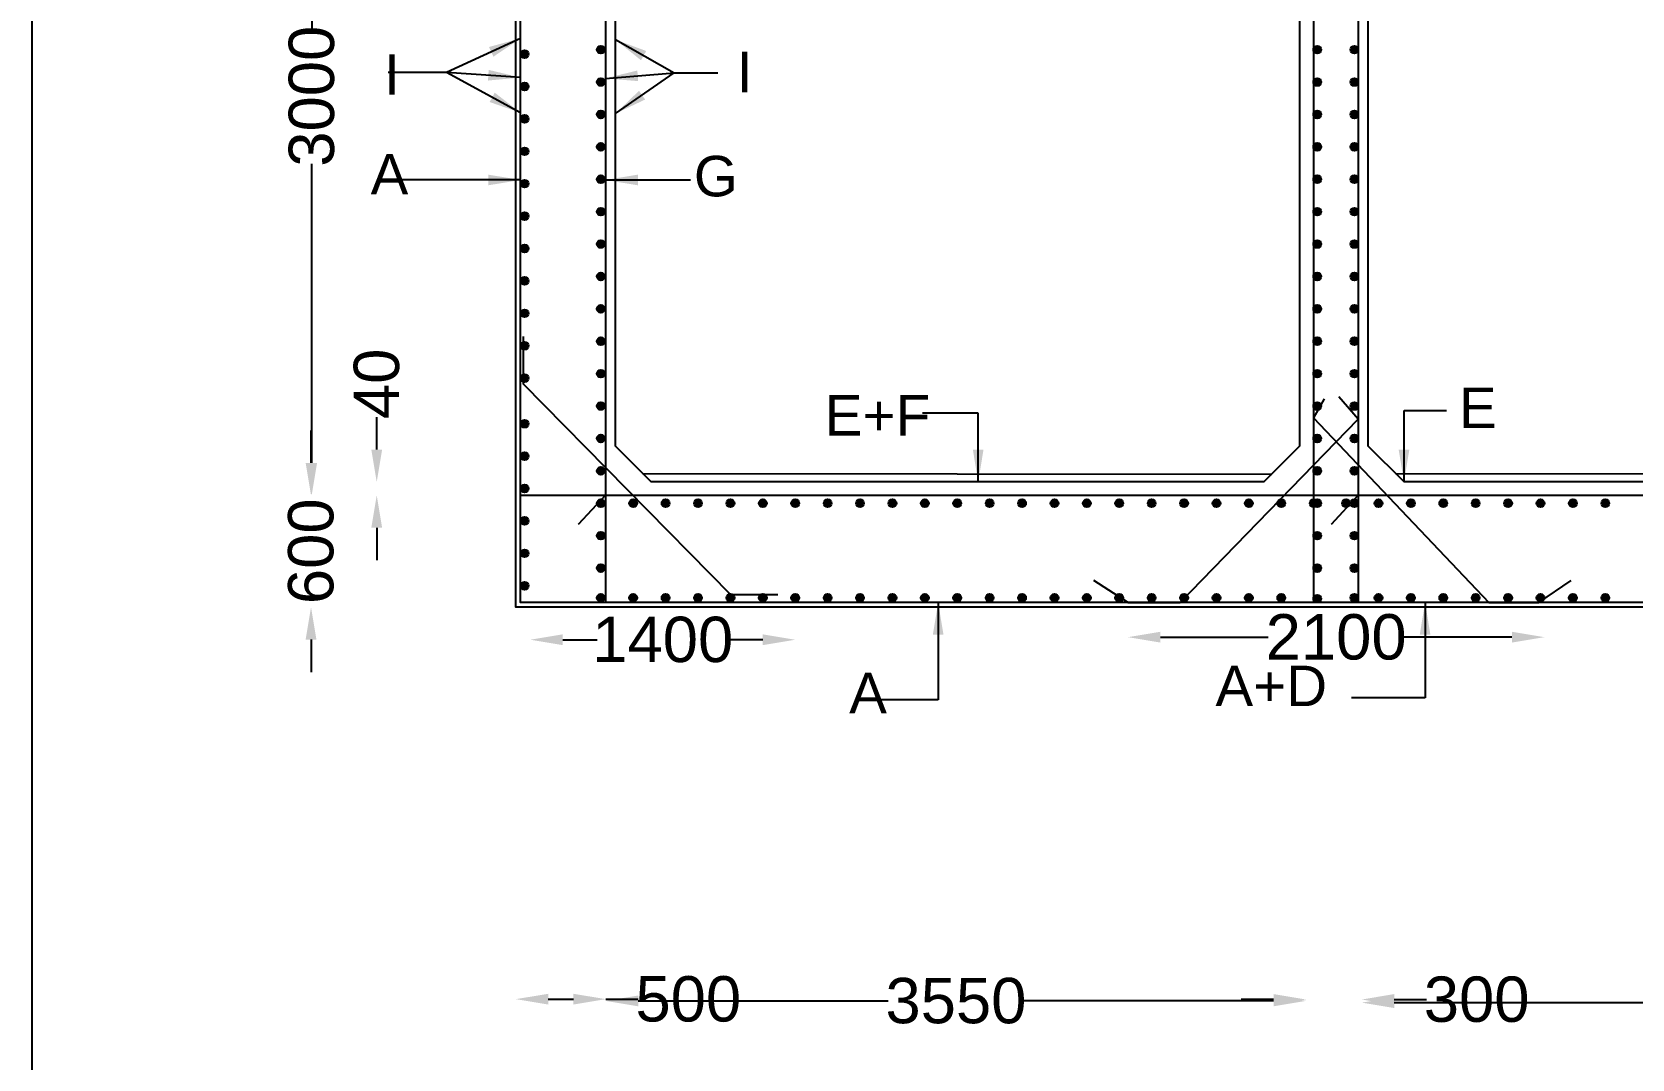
# Model space of a CAD drawing. Header units: millimetres. Extents: x 5124 to 2430164, y 2311 to 45642708.
# Drawn here: x 2326979 to 2336855, y 45616891 to 45623230 of the extents above; entities that cross this region are included whole.
import ezdxf

# ---------------------------------------------------------------- set-up
doc = ezdxf.new("R2010")
doc.units = ezdxf.units.MM
doc.header["$MEASUREMENT"] = 0
for name, color, linetype in [('DIMENSION', 7, 'Continuous'), ('DRAWING', 7, 'Continuous'), ('TEXT', 7, 'Continuous')]:
    doc.layers.add(name, color=color, linetype=linetype)
doc.styles.get("Standard").update_dxf_attribs({"font": 'arial.ttf', "height": 280})
doc.dimstyles.get("Standard").update_dxf_attribs({"dimtxt": 225, "dimasz": 200, "dimexe": 0.18, "dimexo": 0.0625, "dimgap": 0.09, "dimtad": 0, "dimdec": 0, "dimzin": 0, "dimdsep": 46, "dimtxsty": 'Standard', "dimcen": 0.09, "dimse1": 1, "dimse2": 1, "dimadec": 0, "dimazin": 0, "dimtfac": 1, "dimtdec": 0, "dimtofl": 0, "dimtmove": 0, "dimatfit": 3, "dimfxl": 1, "dimtolj": 1, "dimtzin": 0, "dimarcsym": 0})

# ---------------------------------------------------------------- blocks, each defined once
blk = doc.blocks.new('*D111')
at = {"layer": 'Defpoints', "color": 0, "transparency": 16777216}
for p in [(2330296, 45625296.5), (2328705.6, 45620370.1), (2330074.2, 45620370.1)]:
    blk.add_point(p, dxfattribs=at)
at = {"layer": 'DIMENSION', "color": 0, "lineweight": -2, "transparency": 16777216}
for p, q in [((2328705.6, 45625096.5), (2328705.6, 45623250.9)), ((2328705.6, 45620570.1), (2328705.6, 45622415.7))]:
    blk.add_line(p, q, dxfattribs=at)
at = {"layer": 'DIMENSION', "color": 0, "transparency": 16777216}
for points in [[(2328672.2, 45625096.5), (2328738.9, 45625096.5), (2328705.6, 45625296.5)], [(2328672.2, 45620570.1), (2328738.9, 45620570.1), (2328705.6, 45620370.1)]]:
    blk.add_solid(points, dxfattribs=at)
at = {"layer": 'DIMENSION', "color": 0, "transparency": 16777216, "insert": (2328705.6, 45622833.3), "char_height": 280, "attachment_point": 5, "rotation": 90}
blk.add_mtext('\\A1;3000', dxfattribs=at)
blk = doc.blocks.new('*D112')
at = {"layer": 'Defpoints', "color": 0, "transparency": 16777216}
for p in [(2329106.9, 45620452.1), (2330877.9, 45620452.1), (2330877.9, 45620370.1)]:
    blk.add_point(p, dxfattribs=at)
at = {"layer": 'DIMENSION', "color": 0, "lineweight": -2, "transparency": 16777216}
for p, q in [((2329106.9, 45620652.1), (2329106.9, 45620852.1)), ((2329106.9, 45620170.1), (2329106.9, 45619970.1))]:
    blk.add_line(p, q, dxfattribs=at)
at = {"layer": 'DIMENSION', "color": 0, "transparency": 16777216}
for points in [[(2329073.6, 45620652.1), (2329140.2, 45620652.1), (2329106.9, 45620452.1)], [(2329073.6, 45620170.1), (2329140.2, 45620170.1), (2329106.9, 45620370.1)]]:
    blk.add_solid(points, dxfattribs=at)
at = {"layer": 'DIMENSION', "color": 0, "transparency": 16777216, "insert": (2329106.9, 45621057.8), "char_height": 280, "attachment_point": 5, "rotation": 90}
blk.add_mtext('\\A1;40', dxfattribs=at)
blk = doc.blocks.new('*D113')
at = {"layer": 'Defpoints', "color": 0, "transparency": 16777216}
for p in [(2330245.5, 45620370.1), (2328701.5, 45619679.2), (2330245.5, 45619679.2)]:
    blk.add_point(p, dxfattribs=at)
at = {"layer": 'DIMENSION', "color": 0, "lineweight": -2, "transparency": 16777216}
for p, q in [((2328701.5, 45620570.1), (2328701.5, 45620770.1)), ((2328701.5, 45619479.2), (2328701.5, 45619279.2))]:
    blk.add_line(p, q, dxfattribs=at)
at = {"layer": 'DIMENSION', "color": 0, "transparency": 16777216}
for points in [[(2328668.2, 45620570.1), (2328734.9, 45620570.1), (2328701.5, 45620370.1)], [(2328668.2, 45619479.2), (2328734.9, 45619479.2), (2328701.5, 45619679.2)]]:
    blk.add_solid(points, dxfattribs=at)
at = {"layer": 'DIMENSION', "color": 0, "transparency": 16777216, "insert": (2328701.5, 45620024.6), "char_height": 280, "attachment_point": 5, "rotation": 90}
blk.add_mtext('\\A1;600', dxfattribs=at)
blk = doc.blocks.new('*D114')
at = {"layer": 'Defpoints', "color": 0, "transparency": 16777216}
for p in [(2333744.1, 45619709), (2336313.6, 45619709), (2336313.6, 45619494.4)]:
    blk.add_point(p, dxfattribs=at)
at = {"layer": 'DIMENSION', "color": 0, "lineweight": -2, "transparency": 16777216}
for p, q in [((2333944.1, 45619494.4), (2334608.7, 45619494.4)), ((2336113.6, 45619494.4), (2335448.9, 45619494.4))]:
    blk.add_line(p, q, dxfattribs=at)
at = {"layer": 'DIMENSION', "color": 0, "transparency": 16777216}
for points in [[(2333944.1, 45619527.7), (2333944.1, 45619461.1), (2333744.1, 45619494.4)], [(2336113.6, 45619527.7), (2336113.6, 45619461.1), (2336313.6, 45619494.4)]]:
    blk.add_solid(points, dxfattribs=at)
at = {"layer": 'DIMENSION', "color": 0, "transparency": 16777216, "insert": (2335028.8, 45619494.4), "char_height": 280, "attachment_point": 5}
blk.add_mtext('\\A1;2100', dxfattribs=at)
blk = doc.blocks.new('*D118')
at = {"layer": 'Defpoints', "color": 0, "transparency": 16777216}
for p in [(2329965.6, 45619679.2), (2330521.2, 45619679.2), (2330521.2, 45617259.9)]:
    blk.add_point(p, dxfattribs=at)
at = {"layer": 'DIMENSION', "color": 0, "lineweight": -2, "transparency": 16777216}
for p, q in [((2330165.6, 45617259.9), (2330321.2, 45617259.9)), ((2330521.2, 45617259.9), (2330721.2, 45617259.9))]:
    blk.add_line(p, q, dxfattribs=at)
at = {"layer": 'DIMENSION', "color": 0, "transparency": 16777216}
for points in [[(2330165.6, 45617293.2), (2330165.6, 45617226.6), (2329965.6, 45617259.9)], [(2330321.2, 45617293.2), (2330321.2, 45617226.6), (2330521.2, 45617259.9)]]:
    blk.add_solid(points, dxfattribs=at)
at = {"layer": 'DIMENSION', "color": 0, "transparency": 16777216, "insert": (2331030.2, 45617259.9), "char_height": 280, "attachment_point": 5}
blk.add_mtext('\\A1;500', dxfattribs=at)
blk = doc.blocks.new('*D100')
at = {"layer": 'Defpoints', "color": 0, "transparency": 16777216}
for p in [(2330521.2, 45617259.9), (2334842.8, 45617259.9), (2334842.8, 45617249.2)]:
    blk.add_point(p, dxfattribs=at)
at = {"layer": 'DIMENSION', "color": 0, "lineweight": -2, "transparency": 16777216}
for p, q in [((2330721.2, 45617249.2), (2332264.4, 45617249.2)), ((2334642.8, 45617249.2), (2333099.6, 45617249.2))]:
    blk.add_line(p, q, dxfattribs=at)
at = {"layer": 'DIMENSION', "color": 0, "transparency": 16777216}
for points in [[(2330721.2, 45617282.5), (2330721.2, 45617215.9), (2330521.2, 45617249.2)], [(2334642.8, 45617282.5), (2334642.8, 45617215.9), (2334842.8, 45617249.2)]]:
    blk.add_solid(points, dxfattribs=at)
at = {"layer": 'DIMENSION', "color": 0, "transparency": 16777216, "insert": (2332682, 45617249.2), "char_height": 280, "attachment_point": 5}
blk.add_mtext('\\A1;3550', dxfattribs=at)
blk = doc.blocks.new('*D101')
at = {"layer": 'Defpoints', "color": 0, "transparency": 16777216}
for p in [(2334842.8, 45617249.2), (2335187.3, 45617257.8), (2335187.3, 45617249.2)]:
    blk.add_point(p, dxfattribs=at)
at = {"layer": 'DIMENSION', "color": 0, "lineweight": -2, "transparency": 16777216}
for p, q in [((2334642.8, 45617257.8), (2334442.8, 45617257.8)), ((2335387.3, 45617257.8), (2335587.3, 45617257.8))]:
    blk.add_line(p, q, dxfattribs=at)
at = {"layer": 'DIMENSION', "color": 0, "transparency": 16777216}
for points in [[(2334642.8, 45617291.2), (2334642.8, 45617224.5), (2334842.8, 45617257.8)], [(2335387.3, 45617291.2), (2335387.3, 45617224.5), (2335187.3, 45617257.8)]]:
    blk.add_solid(points, dxfattribs=at)
at = {"layer": 'DIMENSION', "color": 0, "transparency": 16777216, "insert": (2335896.1, 45617257.8), "char_height": 280, "attachment_point": 5}
blk.add_mtext('\\A1;300', dxfattribs=at)
blk = doc.blocks.new('*D102')
at = {"layer": 'Defpoints', "color": 0, "transparency": 16777216}
for p in [(2335187.3, 45617249.2), (2339508.8, 45617249.2), (2339508.8, 45617238.5)]:
    blk.add_point(p, dxfattribs=at)
at = {"layer": 'DIMENSION', "color": 0, "lineweight": -2, "transparency": 16777216}
for p, q in [((2335387.3, 45617238.5), (2336930.4, 45617238.5)), ((2339308.8, 45617238.5), (2337765.7, 45617238.5))]:
    blk.add_line(p, q, dxfattribs=at)
at = {"layer": 'DIMENSION', "color": 0, "transparency": 16777216}
for points in [[(2335387.3, 45617271.8), (2335387.3, 45617205.2), (2335187.3, 45617238.5)], [(2339308.8, 45617271.8), (2339308.8, 45617205.2), (2339508.8, 45617238.5)]]:
    blk.add_solid(points, dxfattribs=at)
at = {"layer": 'DIMENSION', "color": 0, "transparency": 16777216, "insert": (2337348.1, 45617238.5), "char_height": 280, "attachment_point": 5}
blk.add_mtext('\\A1;3550', dxfattribs=at)
blk = doc.blocks.new('*D146')
at = {"layer": 'Defpoints', "color": 0, "transparency": 16777216}
for p in [(2330055, 45619707.2), (2331690, 45619677.4), (2331690, 45619478.5)]:
    blk.add_point(p, dxfattribs=at)
at = {"layer": 'TEXT', "color": 0, "lineweight": -2, "transparency": 16777216}
for p, q in [((2330255, 45619478.5), (2330468, 45619478.5)), ((2331490, 45619478.5), (2331277, 45619478.5))]:
    blk.add_line(p, q, dxfattribs=at)
at = {"layer": 'TEXT', "color": 0, "transparency": 16777216}
for points in [[(2330255, 45619511.8), (2330255, 45619445.1), (2330055, 45619478.5)], [(2331490, 45619511.8), (2331490, 45619445.1), (2331690, 45619478.5)]]:
    blk.add_solid(points, dxfattribs=at)
at = {"layer": 'TEXT', "color": 0, "transparency": 16777216, "insert": (2330872.5, 45619478.5), "char_height": 280, "attachment_point": 5}
blk.add_mtext('\\A1;1400', dxfattribs=at)

msp = doc.modelspace()

# ---------------------------------------------------------------- hatches: boundary and pattern name
at = {"layer": 'DRAWING'}
for points in [[(2330044, 45623093.3, 0.973258), (2329995.4, 45623094.6), (2329995.4, 45623092, 0.973258)], [(2330514.3, 45623120.8, 0.973258), (2330465.8, 45623122.1), (2330465.8, 45623119.5, 0.973258)], [(2330514.4, 45623120.8, 0.973258), (2330465.8, 45623122.1), (2330465.8, 45623119.5, 0.973258)], [(2334936.7, 45623120.8, 0.973258), (2334888.2, 45623122.1), (2334888.2, 45623119.5, 0.973258)], [(2334936.8, 45623120.8, 1), (2334888.2, 45623120.8, 1)], [(2335165.4, 45623120.8, 0.973258), (2335116.8, 45623122.1), (2335116.8, 45623119.5, 0.973258)], [(2335165.4, 45623120.8, 1), (2335116.8, 45623120.8, 1)], [(2330044, 45622893.3, 0.973258), (2329995.4, 45622894.6), (2329995.4, 45622892, 0.973258)], [(2330514.3, 45622920.8, 0.973258), (2330465.8, 45622922.1), (2330465.8, 45622919.5, 0.973258)], [(2330514.4, 45622920.8, 0.973258), (2330465.8, 45622922.1), (2330465.8, 45622919.5, 0.973258)], [(2334936.7, 45622920.8, 0.973258), (2334888.2, 45622922.1), (2334888.2, 45622919.5, 0.973258)], [(2334936.8, 45622920.8, 1), (2334888.2, 45622920.8, 1)], [(2335165.4, 45622920.8, 0.973258), (2335116.8, 45622922.1), (2335116.8, 45622919.5, 0.973258)], [(2335165.4, 45622920.8, 1), (2335116.8, 45622920.8, 1)], [(2330044, 45622693.3, 0.973258), (2329995.4, 45622694.6), (2329995.4, 45622692, 0.973258)], [(2330514.3, 45622720.8, 0.973258), (2330465.8, 45622722.1), (2330465.8, 45622719.5, 0.973258)], [(2330514.4, 45622720.8, 0.973258), (2330465.8, 45622722.1), (2330465.8, 45622719.5, 0.973258)], [(2334936.7, 45622720.8, 0.973258), (2334888.2, 45622722.1), (2334888.2, 45622719.5, 0.973258)], [(2334936.8, 45622720.8, 1), (2334888.2, 45622720.8, 1)], [(2335165.4, 45622720.8, 0.973258), (2335116.8, 45622722.1), (2335116.8, 45622719.5, 0.973258)], [(2335165.4, 45622720.8, 1), (2335116.8, 45622720.8, 1)], [(2330044, 45622493.3, 0.973258), (2329995.4, 45622494.6), (2329995.4, 45622492, 0.973258)], [(2330514.3, 45622520.8, 0.973258), (2330465.8, 45622522.1), (2330465.8, 45622519.5, 0.973258)], [(2330514.4, 45622520.8, 0.973258), (2330465.8, 45622522.1), (2330465.8, 45622519.5, 0.973258)], [(2334936.7, 45622520.8, 0.973258), (2334888.2, 45622522.1), (2334888.2, 45622519.5, 0.973258)], [(2334936.8, 45622520.8, 1), (2334888.2, 45622520.8, 1)], [(2335165.4, 45622520.8, 0.973258), (2335116.8, 45622522.1), (2335116.8, 45622519.5, 0.973258)], [(2335165.4, 45622520.8, 1), (2335116.8, 45622520.8, 1)], [(2330044, 45622293.3, 0.973258), (2329995.4, 45622294.6), (2329995.4, 45622292, 0.973258)], [(2330514.3, 45622320.8, 0.973258), (2330465.8, 45622322.1), (2330465.8, 45622319.5, 0.973258)], [(2330514.4, 45622320.8, 0.973258), (2330465.8, 45622322.1), (2330465.8, 45622319.5, 0.973258)], [(2334936.7, 45622320.8, 0.973258), (2334888.2, 45622322.1), (2334888.2, 45622319.5, 0.973258)], [(2334936.8, 45622320.8, 1), (2334888.2, 45622320.8, 1)], [(2335165.4, 45622320.8, 0.973258), (2335116.8, 45622322.1), (2335116.8, 45622319.5, 0.973258)], [(2335165.4, 45622320.8, 1), (2335116.8, 45622320.8, 1)], [(2330044, 45622093.3, 0.973258), (2329995.4, 45622094.6), (2329995.4, 45622092, 0.973258)], [(2330514.3, 45622120.8, 0.973258), (2330465.8, 45622122.1), (2330465.8, 45622119.5, 0.973258)], [(2330514.4, 45622120.8, 0.973258), (2330465.8, 45622122.1), (2330465.8, 45622119.5, 0.973258)], [(2334936.7, 45622120.8, 0.973258), (2334888.2, 45622122.1), (2334888.2, 45622119.5, 0.973258)], [(2334936.8, 45622120.8, 1), (2334888.2, 45622120.8, 1)], [(2335165.4, 45622120.8, 0.973258), (2335116.8, 45622122.1), (2335116.8, 45622119.5, 0.973258)], [(2335165.4, 45622120.8, 1), (2335116.8, 45622120.8, 1)], [(2330044, 45621893.3, 0.973258), (2329995.4, 45621894.6), (2329995.4, 45621892, 0.973258)], [(2330514.3, 45621920.8, 0.973258), (2330465.8, 45621922.1), (2330465.8, 45621919.5, 0.973258)], [(2330514.4, 45621920.8, 0.973258), (2330465.8, 45621922.1), (2330465.8, 45621919.5, 0.973258)], [(2334936.7, 45621920.8, 0.973258), (2334888.2, 45621922.1), (2334888.2, 45621919.5, 0.973258)], [(2334936.8, 45621920.8, 1), (2334888.2, 45621920.8, 1)], [(2335165.4, 45621920.8, 0.973258), (2335116.8, 45621922.1), (2335116.8, 45621919.5, 0.973258)], [(2335165.4, 45621920.8, 1), (2335116.8, 45621920.8, 1)], [(2330044, 45621693.3, 0.973258), (2329995.4, 45621694.6), (2329995.4, 45621692, 0.973258)], [(2330514.3, 45621720.8, 0.973258), (2330465.8, 45621722.1), (2330465.8, 45621719.5, 0.973258)], [(2330514.4, 45621720.8, 0.973258), (2330465.8, 45621722.1), (2330465.8, 45621719.5, 0.973258)], [(2334936.7, 45621720.8, 0.973258), (2334888.2, 45621722.1), (2334888.2, 45621719.5, 0.973258)], [(2334936.8, 45621720.8, 1), (2334888.2, 45621720.8, 1)], [(2335165.4, 45621720.8, 0.973258), (2335116.8, 45621722.1), (2335116.8, 45621719.5, 0.973258)], [(2335165.4, 45621720.8, 1), (2335116.8, 45621720.8, 1)], [(2330044, 45621493.3, 0.973258), (2329995.4, 45621494.6), (2329995.4, 45621492, 0.973258)], [(2330514.3, 45621520.8, 0.973258), (2330465.8, 45621522.1), (2330465.8, 45621519.5, 0.973258)], [(2330514.4, 45621520.8, 0.973258), (2330465.8, 45621522.1), (2330465.8, 45621519.5, 0.973258)], [(2334936.7, 45621520.8, 0.973258), (2334888.2, 45621522.1), (2334888.2, 45621519.5, 0.973258)], [(2334936.8, 45621520.8, 1), (2334888.2, 45621520.8, 1)], [(2335165.4, 45621520.8, 0.973258), (2335116.8, 45621522.1), (2335116.8, 45621519.5, 0.973258)], [(2335165.4, 45621520.8, 1), (2335116.8, 45621520.8, 1)], [(2330044, 45621293.3, 0.973258), (2329995.4, 45621294.6), (2329995.4, 45621292, 0.973258)], [(2330514.3, 45621320.8, 0.973258), (2330465.8, 45621322.1), (2330465.8, 45621319.5, 0.973258)], [(2330514.4, 45621320.8, 0.973258), (2330465.8, 45621322.1), (2330465.8, 45621319.5, 0.973258)], [(2334936.7, 45621320.8, 0.973258), (2334888.2, 45621322.1), (2334888.2, 45621319.5, 0.973258)], [(2334936.8, 45621320.8, 1), (2334888.2, 45621320.8, 1)], [(2335165.4, 45621320.8, 0.973258), (2335116.8, 45621322.1), (2335116.8, 45621319.5, 0.973258)], [(2335165.4, 45621320.8, 1), (2335116.8, 45621320.8, 1)], [(2330044, 45621093.3, 0.973258), (2329995.4, 45621094.6), (2329995.4, 45621092, 0.973258)], [(2330514.3, 45621120.8, 0.973258), (2330465.8, 45621122.1), (2330465.8, 45621119.5, 0.973258)], [(2330514.4, 45621120.8, 0.973258), (2330465.8, 45621122.1), (2330465.8, 45621119.5, 0.973258)], [(2334936.7, 45621120.8, 0.973258), (2334888.2, 45621122.1), (2334888.2, 45621119.5, 0.973258)], [(2334936.8, 45621120.8, 1), (2334888.2, 45621120.8, 1)], [(2335165.4, 45621120.8, 0.973258), (2335116.8, 45621122.1), (2335116.8, 45621119.5, 0.973258)], [(2335165.4, 45621120.8, 1), (2335116.8, 45621120.8, 1)], [(2330514.3, 45620920.8, 0.973258), (2330465.8, 45620922.1), (2330465.8, 45620919.5, 0.973258)], [(2330514.4, 45620920.8, 0.973258), (2330465.8, 45620922.1), (2330465.8, 45620919.5, 0.973258)], [(2334936.7, 45620920.8, 0.973258), (2334888.2, 45620922.1), (2334888.2, 45620919.5, 0.973258)], [(2334936.8, 45620920.8, 1), (2334888.2, 45620920.8, 1)], [(2335165.4, 45620920.8, 0.973258), (2335116.8, 45620922.1), (2335116.8, 45620919.5, 0.973258)], [(2335165.4, 45620920.8, 1), (2335116.8, 45620920.8, 1)], [(2330044, 45620811.8, 0.973258), (2329995.4, 45620813.1), (2329995.4, 45620810.5, 0.973258)], [(2330514.3, 45620720.8, 0.973258), (2330465.8, 45620722.1), (2330465.8, 45620719.5, 0.973258)], [(2330514.4, 45620720.8, 0.973258), (2330465.8, 45620722.1), (2330465.8, 45620719.5, 0.973258)], [(2334936.7, 45620720.8, 0.973258), (2334888.2, 45620722.1), (2334888.2, 45620719.5, 0.973258)], [(2334936.8, 45620720.8, 1), (2334888.2, 45620720.8, 1)], [(2335165.4, 45620720.8, 0.973258), (2335116.8, 45620722.1), (2335116.8, 45620719.5, 0.973258)], [(2335165.4, 45620720.8, 1), (2335116.8, 45620720.8, 1)], [(2330044, 45620611.8, 0.973258), (2329995.4, 45620613.1), (2329995.4, 45620610.5, 0.973258)], [(2330514.3, 45620520.8, 0.973258), (2330465.8, 45620522.1), (2330465.8, 45620519.5, 0.973258)], [(2330514.4, 45620520.8, 0.973258), (2330465.8, 45620522.1), (2330465.8, 45620519.5, 0.973258)], [(2334936.7, 45620520.8, 0.973258), (2334888.2, 45620522.1), (2334888.2, 45620519.5, 0.973258)], [(2334936.8, 45620520.8, 1), (2334888.2, 45620520.8, 1)], [(2335165.4, 45620520.8, 0.973258), (2335116.8, 45620522.1), (2335116.8, 45620519.5, 0.973258)], [(2335165.4, 45620520.8, 1), (2335116.8, 45620520.8, 1)], [(2330044, 45620411.8, 0.973258), (2329995.4, 45620413.1), (2329995.4, 45620410.5, 0.973258)], [(2330514.3, 45620320.8, 0.973258), (2330465.8, 45620322.1), (2330465.8, 45620319.5, 0.973258)], [(2330514.4, 45620320.8, 0.973258), (2330465.8, 45620322.1), (2330465.8, 45620319.5, 0.973258)], [(2330714.3, 45620320.8, 0.973258), (2330665.8, 45620322.1), (2330665.8, 45620319.5, 0.973258)], [(2330714.4, 45620320.8, 0.973258), (2330665.8, 45620322.1), (2330665.8, 45620319.5, 0.973258)], [(2330914.3, 45620320.8, 0.973258), (2330865.8, 45620322.1), (2330865.8, 45620319.5, 0.973258)], [(2330914.4, 45620320.8, 0.973258), (2330865.8, 45620322.1), (2330865.8, 45620319.5, 0.973258)], [(2331114.3, 45620320.8, 0.973258), (2331065.8, 45620322.1), (2331065.8, 45620319.5, 0.973258)], [(2331114.4, 45620320.8, 0.973258), (2331065.8, 45620322.1), (2331065.8, 45620319.5, 0.973258)], [(2331314.3, 45620320.8, 0.973258), (2331265.8, 45620322.1), (2331265.8, 45620319.5, 0.973258)], [(2331314.4, 45620320.8, 0.973258), (2331265.8, 45620322.1), (2331265.8, 45620319.5, 0.973258)], [(2331514.3, 45620320.8, 0.973258), (2331465.8, 45620322.1), (2331465.8, 45620319.5, 0.973258)], [(2331514.4, 45620320.8, 0.973258), (2331465.8, 45620322.1), (2331465.8, 45620319.5, 0.973258)], [(2331714.3, 45620320.8, 0.973258), (2331665.8, 45620322.1), (2331665.8, 45620319.5, 0.973258)], [(2331714.4, 45620320.8, 0.973258), (2331665.8, 45620322.1), (2331665.8, 45620319.5, 0.973258)], [(2331914.3, 45620320.8, 0.973258), (2331865.8, 45620322.1), (2331865.8, 45620319.5, 0.973258)], [(2331914.4, 45620320.8, 0.973258), (2331865.8, 45620322.1), (2331865.8, 45620319.5, 0.973258)], [(2332114.3, 45620320.8, 0.973258), (2332065.8, 45620322.1), (2332065.8, 45620319.5, 0.973258)], [(2332114.4, 45620320.8, 0.973258), (2332065.8, 45620322.1), (2332065.8, 45620319.5, 0.973258)], [(2332314.3, 45620320.8, 0.973258), (2332265.8, 45620322.1), (2332265.8, 45620319.5, 0.973258)], [(2332314.4, 45620320.8, 0.973258), (2332265.8, 45620322.1), (2332265.8, 45620319.5, 0.973258)], [(2332514.3, 45620320.8, 0.973258), (2332465.8, 45620322.1), (2332465.8, 45620319.5, 0.973258)], [(2332514.4, 45620320.8, 0.973258), (2332465.8, 45620322.1), (2332465.8, 45620319.5, 0.973258)], [(2332714.3, 45620320.8, 0.973258), (2332665.8, 45620322.1), (2332665.8, 45620319.5, 0.973258)], [(2332714.4, 45620320.8, 0.973258), (2332665.8, 45620322.1), (2332665.8, 45620319.5, 0.973258)], [(2332914.3, 45620320.8, 0.973258), (2332865.8, 45620322.1), (2332865.8, 45620319.5, 0.973258)], [(2332914.4, 45620320.8, 0.973258), (2332865.8, 45620322.1), (2332865.8, 45620319.5, 0.973258)], [(2333114.3, 45620320.8, 0.973258), (2333065.8, 45620322.1), (2333065.8, 45620319.5, 0.973258)], [(2333114.4, 45620320.8, 0.973258), (2333065.8, 45620322.1), (2333065.8, 45620319.5, 0.973258)], [(2333314.3, 45620320.8, 0.973258), (2333265.8, 45620322.1), (2333265.8, 45620319.5, 0.973258)], [(2333314.4, 45620320.8, 0.973258), (2333265.8, 45620322.1), (2333265.8, 45620319.5, 0.973258)], [(2333514.3, 45620320.8, 0.973258), (2333465.8, 45620322.1), (2333465.8, 45620319.5, 0.973258)], [(2333514.4, 45620320.8, 0.973258), (2333465.8, 45620322.1), (2333465.8, 45620319.5, 0.973258)], [(2333714.3, 45620320.8, 0.973258), (2333665.8, 45620322.1), (2333665.8, 45620319.5, 0.973258)], [(2333714.4, 45620320.8, 0.973258), (2333665.8, 45620322.1), (2333665.8, 45620319.5, 0.973258)], [(2333914.3, 45620320.8, 0.973258), (2333865.8, 45620322.1), (2333865.8, 45620319.5, 0.973258)], [(2333914.4, 45620320.8, 0.973258), (2333865.8, 45620322.1), (2333865.8, 45620319.5, 0.973258)], [(2334114.3, 45620320.8, 0.973258), (2334065.8, 45620322.1), (2334065.8, 45620319.5, 0.973258)], [(2334114.4, 45620320.8, 0.973258), (2334065.8, 45620322.1), (2334065.8, 45620319.5, 0.973258)], [(2334314.3, 45620320.8, 0.973258), (2334265.8, 45620322.1), (2334265.8, 45620319.5, 0.973258)], [(2334314.4, 45620320.8, 0.973258), (2334265.8, 45620322.1), (2334265.8, 45620319.5, 0.973258)], [(2334514.3, 45620320.8, 0.973258), (2334465.8, 45620322.1), (2334465.8, 45620319.5, 0.973258)], [(2334514.4, 45620320.8, 0.973258), (2334465.8, 45620322.1), (2334465.8, 45620319.5, 0.973258)], [(2334714.3, 45620320.8, 0.973258), (2334665.8, 45620322.1), (2334665.8, 45620319.5, 0.973258)], [(2334714.4, 45620320.8, 0.973258), (2334665.8, 45620322.1), (2334665.8, 45620319.5, 0.973258)], [(2334914.3, 45620320.8, 0.973258), (2334865.8, 45620322.1), (2334865.8, 45620319.5, 0.973258)], [(2334914.4, 45620320.8, 0.973258), (2334865.8, 45620322.1), (2334865.8, 45620319.5, 0.973258)], [(2334936.7, 45620320.8, 0.973258), (2334888.2, 45620322.1), (2334888.2, 45620319.5, 0.973258)], [(2334936.8, 45620320.8, 1), (2334888.2, 45620320.8, 1)], [(2335114.3, 45620320.8, 0.973258), (2335065.8, 45620322.1), (2335065.8, 45620319.5, 0.973258)], [(2335114.4, 45620320.8, 0.973258), (2335065.8, 45620322.1), (2335065.8, 45620319.5, 0.973258)], [(2335165.4, 45620320.8, 0.973258), (2335116.8, 45620322.1), (2335116.8, 45620319.5, 0.973258)], [(2335165.4, 45620320.8, 1), (2335116.8, 45620320.8, 1)], [(2335314.3, 45620320.8, 0.973258), (2335265.8, 45620322.1), (2335265.8, 45620319.5, 0.973258)], [(2335314.4, 45620320.8, 0.973258), (2335265.8, 45620322.1), (2335265.8, 45620319.5, 0.973258)], [(2335514.3, 45620320.8, 0.973258), (2335465.8, 45620322.1), (2335465.8, 45620319.5, 0.973258)], [(2335514.4, 45620320.8, 0.973258), (2335465.8, 45620322.1), (2335465.8, 45620319.5, 0.973258)], [(2335714.3, 45620320.8, 0.973258), (2335665.8, 45620322.1), (2335665.8, 45620319.5, 0.973258)], [(2335714.4, 45620320.8, 0.973258), (2335665.8, 45620322.1), (2335665.8, 45620319.5, 0.973258)], [(2335914.3, 45620320.8, 0.973258), (2335865.8, 45620322.1), (2335865.8, 45620319.5, 0.973258)], [(2335914.4, 45620320.8, 0.973258), (2335865.8, 45620322.1), (2335865.8, 45620319.5, 0.973258)], [(2336114.3, 45620320.8, 0.973258), (2336065.8, 45620322.1), (2336065.8, 45620319.5, 0.973258)], [(2336114.4, 45620320.8, 0.973258), (2336065.8, 45620322.1), (2336065.8, 45620319.5, 0.973258)], [(2336314.3, 45620320.8, 0.973258), (2336265.8, 45620322.1), (2336265.8, 45620319.5, 0.973258)], [(2336314.4, 45620320.8, 0.973258), (2336265.8, 45620322.1), (2336265.8, 45620319.5, 0.973258)], [(2336514.3, 45620320.8, 0.973258), (2336465.8, 45620322.1), (2336465.8, 45620319.5, 0.973258)], [(2336514.4, 45620320.8, 0.973258), (2336465.8, 45620322.1), (2336465.8, 45620319.5, 0.973258)], [(2336714.3, 45620320.8, 0.973258), (2336665.8, 45620322.1), (2336665.8, 45620319.5, 0.973258)], [(2336714.4, 45620320.8, 0.973258), (2336665.8, 45620322.1), (2336665.8, 45620319.5, 0.973258)], [(2330044, 45620211.8, 0.973258), (2329995.4, 45620213.1), (2329995.4, 45620210.5, 0.973258)], [(2330514.3, 45620120.8, 0.973258), (2330465.8, 45620122.1), (2330465.8, 45620119.5, 0.973258)], [(2330514.4, 45620120.8, 0.973258), (2330465.8, 45620122.1), (2330465.8, 45620119.5, 0.973258)], [(2334936.7, 45620120.8, 0.973258), (2334888.2, 45620122.1), (2334888.2, 45620119.5, 0.973258)], [(2334936.8, 45620120.8, 1), (2334888.2, 45620120.8, 1)], [(2335165.4, 45620120.8, 0.973258), (2335116.8, 45620122.1), (2335116.8, 45620119.5, 0.973258)], [(2335165.4, 45620120.8, 1), (2335116.8, 45620120.8, 1)], [(2330044, 45620011.8, 0.973258), (2329995.4, 45620013.1), (2329995.4, 45620010.5, 0.973258)], [(2330514.3, 45619920.8, 0.973258), (2330465.8, 45619922.1), (2330465.8, 45619919.5, 0.973258)], [(2330514.4, 45619920.8, 0.973258), (2330465.8, 45619922.1), (2330465.8, 45619919.5, 0.973258)], [(2334936.7, 45619920.8, 0.973258), (2334888.2, 45619922.1), (2334888.2, 45619919.5, 0.973258)], [(2334936.8, 45619920.8, 1), (2334888.2, 45619920.8, 1)], [(2335165.4, 45619920.8, 0.973258), (2335116.8, 45619922.1), (2335116.8, 45619919.5, 0.973258)], [(2335165.4, 45619920.8, 1), (2335116.8, 45619920.8, 1)], [(2330044, 45619811.8, 0.973258), (2329995.4, 45619813.1), (2329995.4, 45619810.5, 0.973258)], [(2330514.3, 45619737.3, 0.973258), (2330465.8, 45619738.6), (2330465.8, 45619736, 0.973258)], [(2330514.4, 45619737.3, 1), (2330465.8, 45619737.3, 1)], [(2330714.3, 45619737.3, 0.973258), (2330665.8, 45619738.6), (2330665.8, 45619736, 0.973258)], [(2330714.4, 45619737.3, 1), (2330665.8, 45619737.3, 1)], [(2330914.3, 45619737.3, 0.973258), (2330865.8, 45619738.6), (2330865.8, 45619736, 0.973258)], [(2330914.4, 45619737.3, 1), (2330865.8, 45619737.3, 1)], [(2331114.3, 45619737.3, 0.973258), (2331065.8, 45619738.6), (2331065.8, 45619736, 0.973258)], [(2331114.4, 45619737.3, 1), (2331065.8, 45619737.3, 1)], [(2331314.3, 45619737.3, 0.973258), (2331265.8, 45619738.6), (2331265.8, 45619736, 0.973258)], [(2331314.4, 45619737.3, 1), (2331265.8, 45619737.3, 1)], [(2331514.3, 45619737.3, 0.973258), (2331465.8, 45619738.6), (2331465.8, 45619736, 0.973258)], [(2331514.4, 45619737.3, 1), (2331465.8, 45619737.3, 1)], [(2331714.3, 45619737.3, 0.973258), (2331665.8, 45619738.6), (2331665.8, 45619736, 0.973258)], [(2331714.4, 45619737.3, 1), (2331665.8, 45619737.3, 1)], [(2331914.3, 45619737.3, 0.973258), (2331865.8, 45619738.6), (2331865.8, 45619736, 0.973258)], [(2331914.4, 45619737.3, 1), (2331865.8, 45619737.3, 1)], [(2332114.3, 45619737.3, 0.973258), (2332065.8, 45619738.6), (2332065.8, 45619736, 0.973258)], [(2332114.4, 45619737.3, 1), (2332065.8, 45619737.3, 1)], [(2332314.3, 45619737.3, 0.973258), (2332265.8, 45619738.6), (2332265.8, 45619736, 0.973258)], [(2332314.4, 45619737.3, 1), (2332265.8, 45619737.3, 1)], [(2332514.3, 45619737.3, 0.973258), (2332465.8, 45619738.6), (2332465.8, 45619736, 0.973258)], [(2332514.4, 45619737.3, 1), (2332465.8, 45619737.3, 1)], [(2332714.3, 45619737.3, 0.973258), (2332665.8, 45619738.6), (2332665.8, 45619736, 0.973258)], [(2332714.4, 45619737.3, 1), (2332665.8, 45619737.3, 1)], [(2332914.3, 45619737.3, 0.973258), (2332865.8, 45619738.6), (2332865.8, 45619736, 0.973258)], [(2332914.4, 45619737.3, 1), (2332865.8, 45619737.3, 1)], [(2333114.3, 45619737.3, 0.973258), (2333065.8, 45619738.6), (2333065.8, 45619736, 0.973258)], [(2333114.4, 45619737.3, 1), (2333065.8, 45619737.3, 1)], [(2333314.3, 45619737.3, 0.973258), (2333265.8, 45619738.6), (2333265.8, 45619736, 0.973258)], [(2333314.4, 45619737.3, 1), (2333265.8, 45619737.3, 1)], [(2333514.3, 45619737.3, 0.973258), (2333465.8, 45619738.6), (2333465.8, 45619736, 0.973258)], [(2333514.4, 45619737.3, 1), (2333465.8, 45619737.3, 1)], [(2333714.3, 45619737.3, 0.973258), (2333665.8, 45619738.6), (2333665.8, 45619736, 0.973258)], [(2333714.4, 45619737.3, 1), (2333665.8, 45619737.3, 1)], [(2333914.3, 45619737.3, 0.973258), (2333865.8, 45619738.6), (2333865.8, 45619736, 0.973258)], [(2333914.4, 45619737.3, 1), (2333865.8, 45619737.3, 1)], [(2334114.3, 45619737.3, 0.973258), (2334065.8, 45619738.6), (2334065.8, 45619736, 0.973258)], [(2334114.4, 45619737.3, 1), (2334065.8, 45619737.3, 1)], [(2334314.3, 45619737.3, 0.973258), (2334265.8, 45619738.6), (2334265.8, 45619736, 0.973258)], [(2334314.4, 45619737.3, 1), (2334265.8, 45619737.3, 1)], [(2334514.3, 45619737.3, 0.973258), (2334465.8, 45619738.6), (2334465.8, 45619736, 0.973258)], [(2334514.4, 45619737.3, 1), (2334465.8, 45619737.3, 1)], [(2334714.3, 45619737.3, 0.973258), (2334665.8, 45619738.6), (2334665.8, 45619736, 0.973258)], [(2334714.4, 45619737.3, 1), (2334665.8, 45619737.3, 1)], [(2334936.7, 45619731.8, 0.973258), (2334888.2, 45619733.2), (2334888.2, 45619730.5, 0.973258)], [(2334936.8, 45619731.8, 1), (2334888.2, 45619731.8, 1)], [(2335165.4, 45619737.8, 0.973258), (2335116.8, 45619739.2), (2335116.8, 45619736.5, 0.973258)], [(2335165.4, 45619737.8, 1), (2335116.8, 45619737.8, 1)], [(2335314.3, 45619737.3, 0.973258), (2335265.8, 45619738.6), (2335265.8, 45619736, 0.973258)], [(2335314.4, 45619737.3, 1), (2335265.8, 45619737.3, 1)], [(2335514.3, 45619737.3, 0.973258), (2335465.8, 45619738.6), (2335465.8, 45619736, 0.973258)], [(2335514.4, 45619737.3, 1), (2335465.8, 45619737.3, 1)], [(2335714.3, 45619737.3, 0.973258), (2335665.8, 45619738.6), (2335665.8, 45619736, 0.973258)], [(2335714.4, 45619737.3, 1), (2335665.8, 45619737.3, 1)], [(2335914.3, 45619737.3, 0.973258), (2335865.8, 45619738.6), (2335865.8, 45619736, 0.973258)], [(2335914.4, 45619737.3, 1), (2335865.8, 45619737.3, 1)], [(2336114.3, 45619737.3, 0.973258), (2336065.8, 45619738.6), (2336065.8, 45619736, 0.973258)], [(2336114.4, 45619737.3, 1), (2336065.8, 45619737.3, 1)], [(2336314.3, 45619737.3, 0.973258), (2336265.8, 45619738.6), (2336265.8, 45619736, 0.973258)], [(2336314.4, 45619737.3, 1), (2336265.8, 45619737.3, 1)], [(2336514.3, 45619737.3, 0.973258), (2336465.8, 45619738.6), (2336465.8, 45619736, 0.973258)], [(2336514.4, 45619737.3, 1), (2336465.8, 45619737.3, 1)], [(2336714.3, 45619737.3, 0.973258), (2336665.8, 45619738.6), (2336665.8, 45619736, 0.973258)], [(2336714.4, 45619737.3, 1), (2336665.8, 45619737.3, 1)]]:
    msp.add_hatch(color=256, dxfattribs=at).paths.add_polyline_path(points)

# ---------------------------------------------------------------- linework, layer by layer
for points in [[(2398937.7, 45642707.7), (2326979.3, 45642707.7), (2326979.3, 45591892.6), (2398937.7, 45591892.6)], [(2329965.6, 45625947.4), (2353965, 45625947.4), (2353965, 45619679.2), (2329965.6, 45619679.2)], [(2329995.4, 45625917.6), (2353935.2, 45625917.6), (2353935.2, 45619709), (2329995.4, 45619709)], [(2330800.7, 45625240.8), (2334582.2, 45625240.8), (2334802.5, 45625020.5), (2334802.5, 45620672.3), (2334582.2, 45620452.1), (2330800.7, 45620452.1), (2330580.4, 45620672.3), (2330580.4, 45625020.5)], [(2335447.6, 45625240.8), (2339229.2, 45625240.8), (2339449.4, 45625020.5), (2339449.4, 45620672.3), (2339229.2, 45620452.1), (2335447.6, 45620452.1), (2335227.3, 45620672.3), (2335227.3, 45625020.5)]]:
    msp.add_lwpolyline(points, close=True, dxfattribs=at)
for points in [[(2330518.7, 45625917.6), (2330518.7, 45619709)], [(2334888.1, 45625917.6), (2334888.1, 45619709)], [(2335165.6, 45625917.6), (2335165.6, 45619709)], [(2330010.9, 45621349.3), (2330010.9, 45621058.4), (2331290.6, 45619757), (2331582.2, 45619757)], [(2333530.8, 45619847), (2333744.1, 45619709), (2334065.5, 45619709), (2335165.6, 45620839.6), (2335046.3, 45620978.1)], [(2334955, 45620965.9), (2334888.1, 45620847.2), (2335971.2, 45619709), (2336280.7, 45619709), (2336479, 45619843.4)], [(2330747.3, 45620505.4), (2334631.4, 45620501.3)], [(2335394.3, 45620505.4), (2339278.4, 45620501.3)], [(2329995.4, 45620370.1), (2353935.2, 45620370.1)], [(2330518.7, 45620370.1), (2330350.6, 45620189.4)], [(2335165.6, 45620370.1), (2334997.6, 45620189.4)]]:
    msp.add_lwpolyline(points, dxfattribs=at)
for centre in [(2330019.7, 45623093.3), (2330490.1, 45623120.8), (2330490.1, 45623120.8), (2334912.4, 45623120.8), (2334912.5, 45623120.8), (2335141.1, 45623120.8), (2335141.1, 45623120.8), (2330019.7, 45622893.3), (2330490.1, 45622920.8), (2330490.1, 45622920.8), (2334912.4, 45622920.8), (2334912.5, 45622920.8), (2335141.1, 45622920.8), (2335141.1, 45622920.8), (2330019.7, 45622693.3), (2330490.1, 45622720.8), (2330490.1, 45622720.8), (2334912.4, 45622720.8), (2334912.5, 45622720.8), (2335141.1, 45622720.8), (2335141.1, 45622720.8), (2330019.7, 45622493.3), (2330490.1, 45622520.8), (2330490.1, 45622520.8), (2334912.4, 45622520.8), (2334912.5, 45622520.8), (2335141.1, 45622520.8), (2335141.1, 45622520.8), (2330019.7, 45622293.3), (2330490.1, 45622320.8), (2330490.1, 45622320.8), (2334912.4, 45622320.8), (2334912.5, 45622320.8), (2335141.1, 45622320.8), (2335141.1, 45622320.8), (2330019.7, 45622093.3), (2330490.1, 45622120.8), (2330490.1, 45622120.8), (2334912.4, 45622120.8), (2334912.5, 45622120.8), (2335141.1, 45622120.8), (2335141.1, 45622120.8), (2330019.7, 45621893.3), (2330490.1, 45621920.8), (2330490.1, 45621920.8), (2334912.4, 45621920.8), (2334912.5, 45621920.8), (2335141.1, 45621920.8), (2335141.1, 45621920.8), (2330019.7, 45621693.3), (2330490.1, 45621720.8), (2330490.1, 45621720.8), (2334912.4, 45621720.8), (2334912.5, 45621720.8), (2335141.1, 45621720.8), (2335141.1, 45621720.8), (2330019.7, 45621493.3), (2330490.1, 45621520.8), (2330490.1, 45621520.8), (2334912.4, 45621520.8), (2334912.5, 45621520.8), (2335141.1, 45621520.8), (2335141.1, 45621520.8), (2330019.7, 45621293.3), (2330490.1, 45621320.8), (2330490.1, 45621320.8), (2334912.4, 45621320.8), (2334912.5, 45621320.8), (2335141.1, 45621320.8), (2335141.1, 45621320.8), (2330019.7, 45621093.3), (2330490.1, 45621120.8), (2330490.1, 45621120.8), (2334912.4, 45621120.8), (2334912.5, 45621120.8), (2335141.1, 45621120.8), (2335141.1, 45621120.8), (2330490.1, 45620920.8), (2330490.1, 45620920.8), (2334912.4, 45620920.8), (2334912.5, 45620920.8), (2335141.1, 45620920.8), (2335141.1, 45620920.8), (2330019.7, 45620811.8), (2330490.1, 45620720.8), (2330490.1, 45620720.8), (2334912.4, 45620720.8), (2334912.5, 45620720.8), (2335141.1, 45620720.8), (2335141.1, 45620720.8), (2330019.7, 45620611.8), (2330490.1, 45620520.8), (2330490.1, 45620520.8), (2334912.4, 45620520.8), (2334912.5, 45620520.8), (2335141.1, 45620520.8), (2335141.1, 45620520.8), (2330019.7, 45620411.8), (2330490.1, 45620320.8), (2330490.1, 45620320.8), (2330690.1, 45620320.8), (2330690.1, 45620320.8), (2330890.1, 45620320.8), (2330890.1, 45620320.8), (2331090.1, 45620320.8), (2331090.1, 45620320.8), (2331290.1, 45620320.8), (2331290.1, 45620320.8), (2331490.1, 45620320.8), (2331490.1, 45620320.8), (2331690.1, 45620320.8), (2331690.1, 45620320.8), (2331890.1, 45620320.8), (2331890.1, 45620320.8), (2332090.1, 45620320.8), (2332090.1, 45620320.8), (2332290.1, 45620320.8), (2332290.1, 45620320.8), (2332490.1, 45620320.8), (2332490.1, 45620320.8), (2332690.1, 45620320.8), (2332690.1, 45620320.8), (2332890.1, 45620320.8), (2332890.1, 45620320.8), (2333090.1, 45620320.8), (2333090.1, 45620320.8), (2333290.1, 45620320.8), (2333290.1, 45620320.8), (2333490.1, 45620320.8), (2333490.1, 45620320.8), (2333690.1, 45620320.8), (2333690.1, 45620320.8), (2333890.1, 45620320.8), (2333890.1, 45620320.8), (2334090.1, 45620320.8), (2334090.1, 45620320.8), (2334290.1, 45620320.8), (2334290.1, 45620320.8), (2334490.1, 45620320.8), (2334490.1, 45620320.8), (2334690.1, 45620320.8), (2334690.1, 45620320.8), (2334890.1, 45620320.8), (2334890.1, 45620320.8), (2334912.4, 45620320.8), (2334912.5, 45620320.8), (2335090.1, 45620320.8), (2335090.1, 45620320.8), (2335141.1, 45620320.8), (2335141.1, 45620320.8), (2335290.1, 45620320.8), (2335290.1, 45620320.8), (2335490.1, 45620320.8), (2335490.1, 45620320.8), (2335690.1, 45620320.8), (2335690.1, 45620320.8), (2335890.1, 45620320.8), (2335890.1, 45620320.8), (2336090.1, 45620320.8), (2336090.1, 45620320.8), (2336290.1, 45620320.8), (2336290.1, 45620320.8), (2336490.1, 45620320.8), (2336490.1, 45620320.8), (2336690.1, 45620320.8), (2336690.1, 45620320.8), (2330019.7, 45620211.8), (2330490.1, 45620120.8), (2330490.1, 45620120.8), (2334912.4, 45620120.8), (2334912.5, 45620120.8), (2335141.1, 45620120.8), (2335141.1, 45620120.8), (2330019.7, 45620011.8), (2330490.1, 45619920.8), (2330490.1, 45619920.8), (2334912.4, 45619920.8), (2334912.5, 45619920.8), (2335141.1, 45619920.8), (2335141.1, 45619920.8), (2330019.7, 45619811.8), (2330490.1, 45619737.3), (2330490.1, 45619737.3), (2330690.1, 45619737.3), (2330690.1, 45619737.3), (2330890.1, 45619737.3), (2330890.1, 45619737.3), (2331090.1, 45619737.3), (2331090.1, 45619737.3), (2331290.1, 45619737.3), (2331290.1, 45619737.3), (2331490.1, 45619737.3), (2331490.1, 45619737.3), (2331690.1, 45619737.3), (2331690.1, 45619737.3), (2331890.1, 45619737.3), (2331890.1, 45619737.3), (2332090.1, 45619737.3), (2332090.1, 45619737.3), (2332290.1, 45619737.3), (2332290.1, 45619737.3), (2332490.1, 45619737.3), (2332490.1, 45619737.3), (2332690.1, 45619737.3), (2332690.1, 45619737.3), (2332890.1, 45619737.3), (2332890.1, 45619737.3), (2333090.1, 45619737.3), (2333090.1, 45619737.3), (2333290.1, 45619737.3), (2333290.1, 45619737.3), (2333490.1, 45619737.3), (2333490.1, 45619737.3), (2333690.1, 45619737.3), (2333690.1, 45619737.3), (2333890.1, 45619737.3), (2333890.1, 45619737.3), (2334090.1, 45619737.3), (2334090.1, 45619737.3), (2334290.1, 45619737.3), (2334290.1, 45619737.3), (2334490.1, 45619737.3), (2334490.1, 45619737.3), (2334690.1, 45619737.3), (2334690.1, 45619737.3), (2334912.4, 45619731.8), (2334912.5, 45619731.8), (2335141.1, 45619737.8), (2335141.1, 45619737.8), (2335290.1, 45619737.3), (2335290.1, 45619737.3), (2335490.1, 45619737.3), (2335490.1, 45619737.3), (2335690.1, 45619737.3), (2335690.1, 45619737.3), (2335890.1, 45619737.3), (2335890.1, 45619737.3), (2336090.1, 45619737.3), (2336090.1, 45619737.3), (2336290.1, 45619737.3), (2336290.1, 45619737.3), (2336490.1, 45619737.3), (2336490.1, 45619737.3), (2336690.1, 45619737.3), (2336690.1, 45619737.3)]:
    msp.add_circle(centre, 24.3, dxfattribs=at)

# ---------------------------------------------------------------- texts
at = {"layer": 'TEXT', "char_height": 250, "attachment_point": 1}
for s, insert, width in [('\\pi305.26;I', (2328848.2, 45623092.4), 643.605), ('\\pi305.26;I', (2331024.7, 45623107.8), 643.605), ('\\pi1.3353;A', (2329067.9, 45622476.8), 236.129), ('\\pi2.4437;G', (2331062.1, 45622465.1), 236.129), ('\\pi24.783;E', (2335762.2, 45621034.8), 236.129), ('\\pi149.58;E+F', (2331723.2, 45620988.4), 905.745), ('\\pi1.0501;A+D', (2334282.8, 45619318.5), 672.632), ('\\pi1.3353;A', (2332021.7, 45619274.3), 236.129)]:
    msp.add_mtext(s, dxfattribs=dict(at, insert=insert, width=width))

# ---------------------------------------------------------------- dimensions: what is measured, and where the dimension line sits
at = {"layer": 'DIMENSION'}
for base, p1, p2, text, picture, middle in [((2328705.6, 45620370.1), (2330296, 45625296.5), (2330074.2, 45620370.1), '3000', '*D111', (2328705.6, 45622833.3)), ((2329106.9, 45620452.1), (2330877.9, 45620370.1), (2330877.9, 45620452.1), '40', '*D112', (2329106.9, 45621057.8)), ((2328701.5, 45619679.2), (2330245.5, 45620370.1), (2330245.5, 45619679.2), '600', '*D113', (2328701.5, 45620024.6))]:
    dim = msp.add_linear_dim(base=base, p1=p1, p2=p2, angle=90, text=text, dimstyle='Standard', override={"dimfxl": 2000}, dxfattribs=at)
    dim.commit()
    dim.dimension.update_dxf_attribs({"geometry": picture, "text_midpoint": middle})
for base, p1, p2, text, picture, middle in [((2336313.6, 45619494.4), (2333744.1, 45619709), (2336313.6, 45619709), '2100', '*D114', (2335028.8, 45619494.4)), ((2330521.2, 45617259.9), (2329965.6, 45619679.2), (2330521.2, 45619679.2), '500', '*D118', (2331030.2, 45617259.9)), ((2335187.3, 45617257.8), (2334842.8, 45617249.2), (2335187.3, 45617249.2), '300', '*D101', (2335896.1, 45617257.8)), ((2334842.8, 45617249.2), (2330521.2, 45617259.9), (2334842.8, 45617259.9), '3550', '*D100', (2332682, 45617249.2)), ((2339508.8, 45617238.5), (2335187.3, 45617249.2), (2339508.8, 45617249.2), '3550', '*D102', (2337348.1, 45617238.5))]:
    dim = msp.add_linear_dim(base=base, p1=p1, p2=p2, text=text, dimstyle='Standard', override={"dimfxl": 2000}, dxfattribs=at)
    dim.commit()
    dim.dimension.update_dxf_attribs({"geometry": picture, "text_midpoint": middle})
at = {"layer": 'TEXT'}
dim = msp.add_linear_dim(base=(2331690, 45619478.5), p1=(2330055, 45619707.2), p2=(2331690, 45619677.4), text='1400', dimstyle='Standard', override={"dimfxl": 2000}, dxfattribs=at)
dim.commit()
dim.dimension.update_dxf_attribs({"geometry": '*D146', "text_midpoint": (2330872.5, 45619478.5)})

# ---------------------------------------------------------------- leaders
at = {"layer": 'DRAWING'}
for points in [[(2329995.4, 45623190.4), (2329536.7, 45622980.6), (2329177.1, 45622980.6)], [(2330580.4, 45623182.5), (2330943.3, 45622976.7), (2331211.5, 45622976.7)], [(2329995.4, 45622949), (2329536.7, 45622980.6)], [(2329995.4, 45622730.6), (2329536.7, 45622980.6)], [(2330518.7, 45622943.6), (2330943.3, 45622976.7)], [(2330580.4, 45622726.2), (2330943.3, 45622976.7)], [(2329995.4, 45622316.3), (2329164.1, 45622316.3)], [(2330518.7, 45622316.3), (2331042.7, 45622316.3)], [(2335447.6, 45620452.1), (2335447.6, 45620894.4), (2335709.2, 45620894.4)], [(2332819.4, 45620452.1), (2332819.4, 45620877.5), (2332476.2, 45620877.5)], [(2332572.4, 45619709), (2332572.4, 45619108.5), (2332171.4, 45619108.5)], [(2335577.7, 45619709), (2335577.7, 45619120.3), (2335123.7, 45619120.3)]]:
    msp.add_leader(points, dimstyle='Standard', override={"dimgap": 0.09, "dimtad": 0, "dimfxl": 2000}, dxfattribs=at)

doc.saveas('drawing.dxf')
